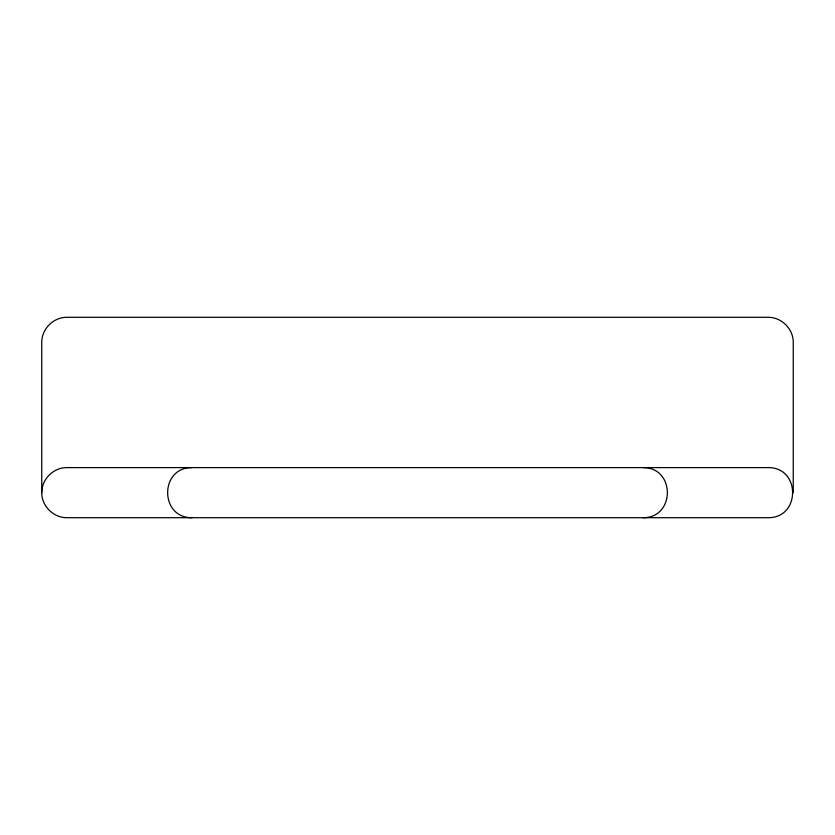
<?xml version="1.0" encoding="UTF-8"?>
<svg xmlns="http://www.w3.org/2000/svg" width="835" height="835" viewBox="0 0 835 835"><rect width="100%" height="100%" fill="white"/><g stroke="black" fill="none" stroke-linecap="round" stroke-linejoin="round"><path stroke-width="1.25" d="M41.75 492.65C41.666 479.248 53.398 467.517 66.8 467.6L768.2 467.6C800.723 467.266 800.723 518.034 768.2 517.7L66.8 517.7C53.398 517.784 41.666 506.052 41.75 492.65L41.75 342.35C41.666 328.948 53.398 317.216 66.8 317.3L768.2 317.3C781.602 317.216 793.333 328.948 793.25 342.35L793.25 492.65M192.05 467.6C159.527 467.266 159.527 518.034 192.05 517.7M642.95 517.7C675.473 518.034 675.473 467.266 642.95 467.6"/></g></svg>
